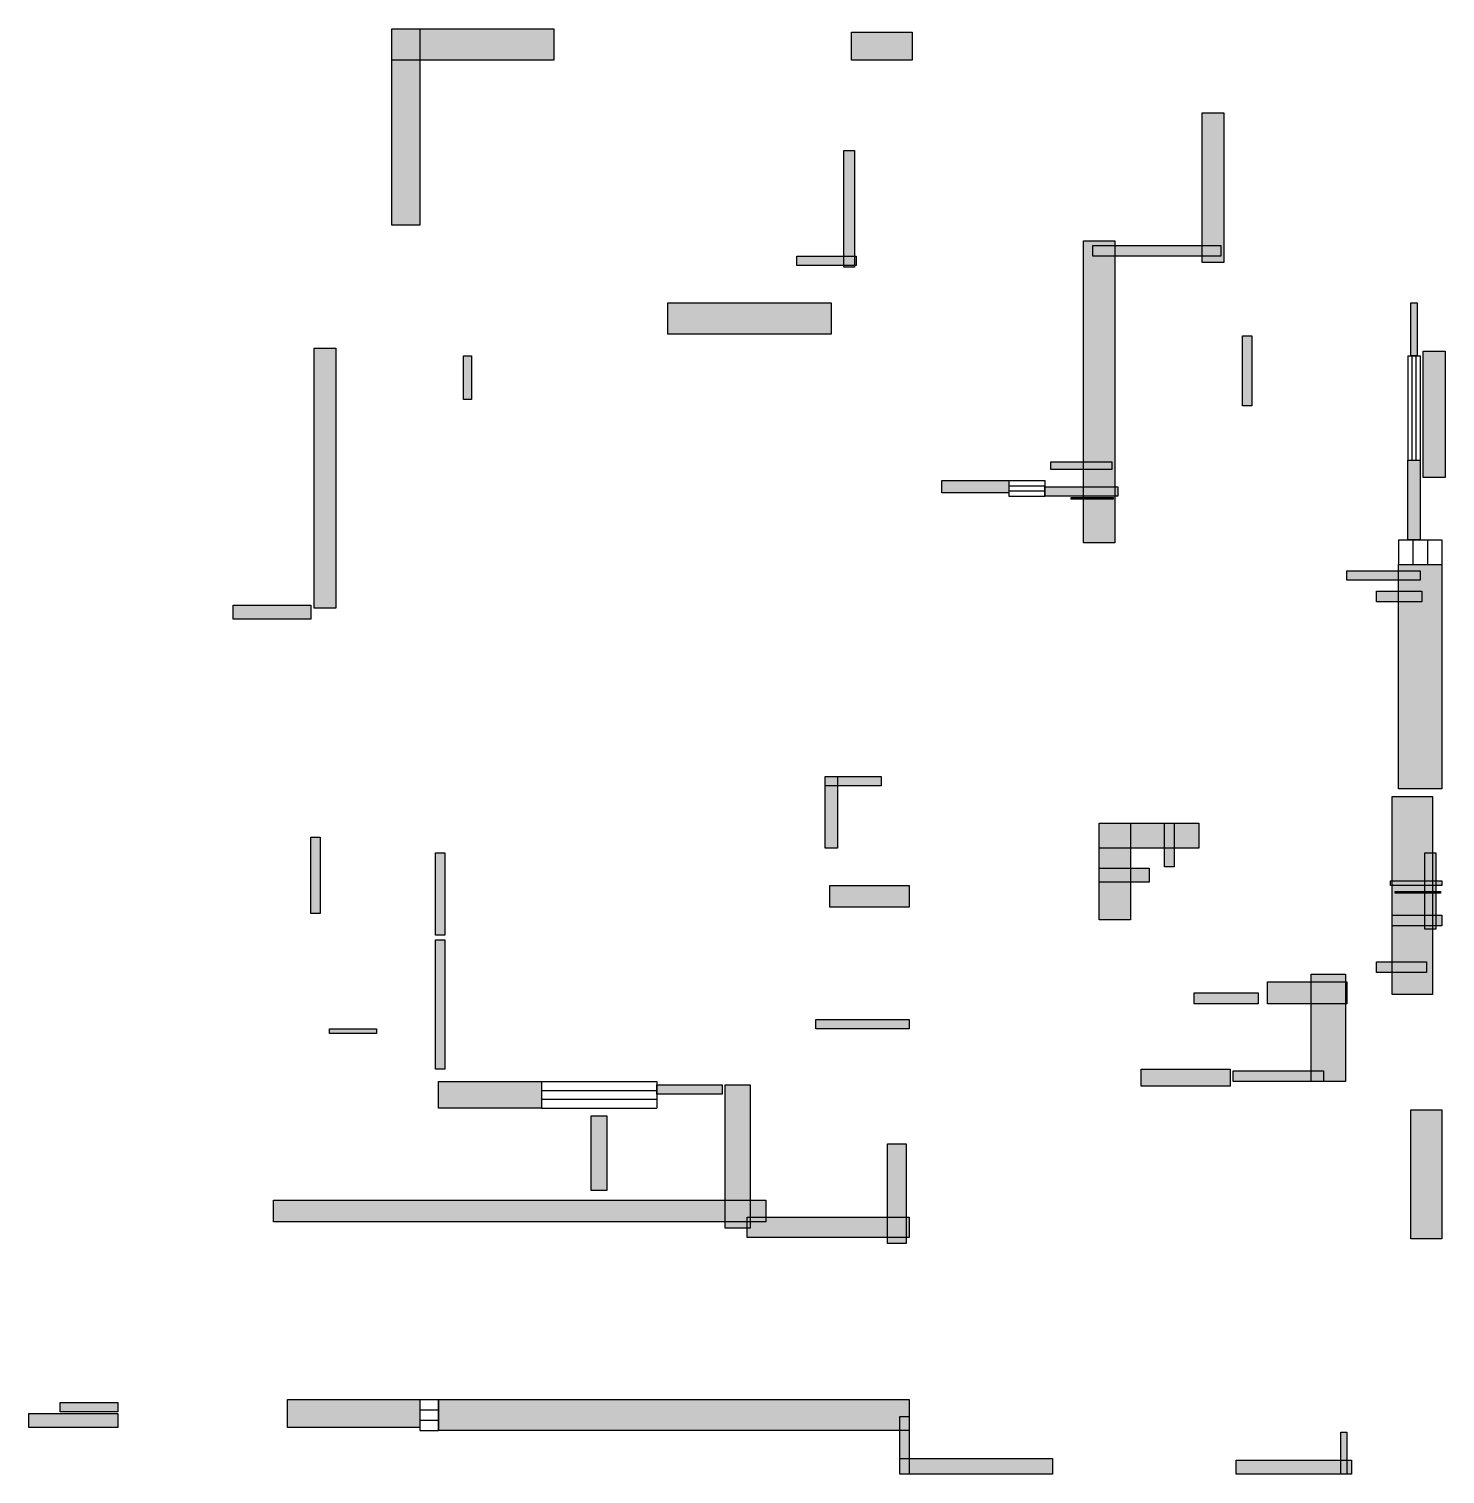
# Model space of a CAD drawing. Header units: millimetres. Extents: x 1514 to 9513, y 326 to 8492.
import ezdxf

# ---------------------------------------------------------------- set-up
doc = ezdxf.new("R2010")
doc.units = ezdxf.units.MM
doc.layers.add('WALL', color=7, linetype='Continuous')
doc.layers.add('WINDOW', color=5, linetype='Continuous')

msp = doc.modelspace()

# ---------------------------------------------------------------- hatches: boundary and pattern name
at = {"layer": 'WALL'}
h = msp.add_hatch(color=256, dxfattribs=at)
h.dxf.hatch_style = 1
h.paths.add_polyline_path([(3564, 8492), (4479.2, 8492), (4479.2, 8316), (3564, 8316)])
h = msp.add_hatch(color=256, dxfattribs=at)
h.dxf.hatch_style = 1
h.paths.add_polyline_path([(3564, 8492), (3722.4, 8492), (3722.4, 7383.2), (3564, 7383.2)])
h = msp.add_hatch(color=256, dxfattribs=at)
h.dxf.hatch_style = 1
h.paths.add_polyline_path([(6160, 8474.4), (6503.2, 8474.4), (6503.2, 8316), (6160, 8316)])
h = msp.add_hatch(color=256, dxfattribs=at)
h.dxf.hatch_style = 1
h.paths.add_polyline_path([(8140, 8016.8), (8263.2, 8016.8), (8263.2, 7172), (8140, 7172)])
h = msp.add_hatch(color=256, dxfattribs=at)
h.dxf.hatch_style = 1
h.paths.add_polyline_path([(6116, 7805.6), (6177.6, 7805.6), (6177.6, 7145.6), (6116, 7145.6)])
h = msp.add_hatch(color=256, dxfattribs=at)
h.dxf.hatch_style = 1
h.paths.add_polyline_path([(7471.2, 7295.2), (7647.2, 7295.2), (7647.2, 5588), (7471.2, 5588)])
h = msp.add_hatch(color=256, dxfattribs=at)
h.dxf.hatch_style = 1
h.paths.add_polyline_path([(7524, 7268.8), (8245.6, 7268.8), (8245.6, 7207.2), (7524, 7207.2)])
h = msp.add_hatch(color=256, dxfattribs=at)
h.dxf.hatch_style = 1
h.paths.add_polyline_path([(5852, 7207.2), (6186.4, 7207.2), (6186.4, 7154.4), (5852, 7154.4)])
h = msp.add_hatch(color=256, dxfattribs=at)
h.dxf.hatch_style = 1
h.paths.add_polyline_path([(5121.6, 6943.2), (6045.6, 6943.2), (6045.6, 6767.2), (5121.6, 6767.2)])
h = msp.add_hatch(color=256, dxfattribs=at)
h.dxf.hatch_style = 1
h.paths.add_polyline_path([(9319.2, 6943.2), (9354.4, 6943.2), (9354.4, 6644), (9319.2, 6644)])
h = msp.add_hatch(color=256, dxfattribs=at)
h.dxf.hatch_style = 1
h.paths.add_polyline_path([(8368.8, 6758.4), (8421.6, 6758.4), (8421.6, 6362.4), (8368.8, 6362.4)])
h = msp.add_hatch(color=256, dxfattribs=at)
h.dxf.hatch_style = 1
h.paths.add_polyline_path([(3124, 6688), (3247.2, 6688), (3247.2, 5218.4), (3124, 5218.4)])
h = msp.add_hatch(color=256, dxfattribs=at)
h.dxf.hatch_style = 1
h.paths.add_polyline_path([(3968.8, 6644), (4012.8, 6644), (4012.8, 6397.6), (3968.8, 6397.6)])
h = msp.add_hatch(color=256, dxfattribs=at)
h.dxf.hatch_style = 1
h.paths.add_polyline_path([(9389.6, 6670.4), (9512.8, 6670.4), (9512.8, 5957.6), (9389.6, 5957.6)])
h = msp.add_hatch(color=256, dxfattribs=at)
h.dxf.hatch_style = 1
h.paths.add_polyline_path([(7286.4, 6045.6), (7629.6, 6045.6), (7629.6, 6001.6), (7286.4, 6001.6)])
h = msp.add_hatch(color=256, dxfattribs=at)
h.dxf.hatch_style = 1
h.paths.add_polyline_path([(9301.6, 6054.4), (9372, 6054.4), (9372, 5605.6), (9301.6, 5605.6)])
h = msp.add_hatch(color=256, dxfattribs=at)
h.dxf.hatch_style = 1
h.paths.add_polyline_path([(6670.4, 5940), (7048.8, 5940), (7048.8, 5869.6), (6670.4, 5869.6)])
h = msp.add_hatch(color=256, dxfattribs=at)
h.dxf.hatch_style = 1
h.paths.add_polyline_path([(7251.2, 5904.8), (7664.8, 5904.8), (7664.8, 5852), (7251.2, 5852)])
h = msp.add_hatch(color=256, dxfattribs=at)
h.dxf.hatch_style = 1
h.paths.add_polyline_path([(7400.8, 5843.2), (7638.4, 5843.2), (7638.4, 5834.4), (7400.8, 5834.4)])
h = msp.add_hatch(color=256, dxfattribs=at)
h.dxf.hatch_style = 1
h.paths.add_polyline_path([(8958.4, 5429.6), (9372, 5429.6), (9372, 5376.8), (8958.4, 5376.8)])
h = msp.add_hatch(color=256, dxfattribs=at)
h.dxf.hatch_style = 1
h.paths.add_polyline_path([(9248.8, 5464.8), (9495.2, 5464.8), (9495.2, 4197.6), (9248.8, 4197.6)])
h = msp.add_hatch(color=256, dxfattribs=at)
h.dxf.hatch_style = 1
h.paths.add_polyline_path([(9125.6, 5315.2), (9380.8, 5315.2), (9380.8, 5253.6), (9125.6, 5253.6)])
h = msp.add_hatch(color=256, dxfattribs=at)
h.dxf.hatch_style = 1
h.paths.add_polyline_path([(2666.4, 5236), (3106.4, 5236), (3106.4, 5156.8), (2666.4, 5156.8)])
h = msp.add_hatch(color=256, dxfattribs=at)
h.dxf.hatch_style = 1
h.paths.add_polyline_path([(6010.4, 4268), (6327.2, 4268), (6327.2, 4215.2), (6010.4, 4215.2)])
h = msp.add_hatch(color=256, dxfattribs=at)
h.dxf.hatch_style = 1
h.paths.add_polyline_path([(6010.4, 4268), (6080.8, 4268), (6080.8, 3863.2), (6010.4, 3863.2)])
h = msp.add_hatch(color=256, dxfattribs=at)
h.dxf.hatch_style = 1
h.paths.add_polyline_path([(9213.6, 4153.6), (9442.4, 4153.6), (9442.4, 3036), (9213.6, 3036)])
h = msp.add_hatch(color=256, dxfattribs=at)
h.dxf.hatch_style = 1
h.paths.add_polyline_path([(7559.2, 4004), (8122.4, 4004), (8122.4, 3863.2), (7559.2, 3863.2)])
h = msp.add_hatch(color=256, dxfattribs=at)
h.dxf.hatch_style = 1
h.paths.add_polyline_path([(7559.2, 4004), (7735.2, 4004), (7735.2, 3458.4), (7559.2, 3458.4)])
h = msp.add_hatch(color=256, dxfattribs=at)
h.dxf.hatch_style = 1
h.paths.add_polyline_path([(7928.8, 4004), (7981.6, 4004), (7981.6, 3757.6), (7928.8, 3757.6)])
h = msp.add_hatch(color=256, dxfattribs=at)
h.dxf.hatch_style = 1
h.paths.add_polyline_path([(3106.4, 3924.8), (3159.2, 3924.8), (3159.2, 3493.6), (3106.4, 3493.6)])
h = msp.add_hatch(color=256, dxfattribs=at)
h.dxf.hatch_style = 1
h.paths.add_polyline_path([(3810.4, 3836.8), (3863.2, 3836.8), (3863.2, 3370.4), (3810.4, 3370.4)])
h = msp.add_hatch(color=256, dxfattribs=at)
h.dxf.hatch_style = 1
h.paths.add_polyline_path([(9398.4, 3836.8), (9460, 3836.8), (9460, 3405.6), (9398.4, 3405.6)])
h = msp.add_hatch(color=256, dxfattribs=at)
h.dxf.hatch_style = 1
h.paths.add_polyline_path([(7559.2, 3748.8), (7840.8, 3748.8), (7840.8, 3669.6), (7559.2, 3669.6)])
h = msp.add_hatch(color=256, dxfattribs=at)
h.dxf.hatch_style = 1
h.paths.add_polyline_path([(9204.8, 3678.4), (9495.2, 3678.4), (9495.2, 3652), (9204.8, 3652)])
h = msp.add_hatch(color=256, dxfattribs=at)
h.dxf.hatch_style = 1
h.paths.add_polyline_path([(6036.8, 3652), (6485.6, 3652), (6485.6, 3528.8), (6036.8, 3528.8)])
h = msp.add_hatch(color=256, dxfattribs=at)
h.dxf.hatch_style = 1
h.paths.add_polyline_path([(9231.2, 3616.8), (9486.4, 3616.8), (9486.4, 3608), (9231.2, 3608)])
h = msp.add_hatch(color=256, dxfattribs=at)
h.dxf.hatch_style = 1
h.paths.add_polyline_path([(9213.6, 3484.8), (9495.2, 3484.8), (9495.2, 3423.2), (9213.6, 3423.2)])
h = msp.add_hatch(color=256, dxfattribs=at)
h.dxf.hatch_style = 1
h.paths.add_polyline_path([(3810.4, 3344), (3863.2, 3344), (3863.2, 2613.6), (3810.4, 2613.6)])
h = msp.add_hatch(color=256, dxfattribs=at)
h.dxf.hatch_style = 1
h.paths.add_polyline_path([(9125.6, 3220.8), (9407.2, 3220.8), (9407.2, 3159.2), (9125.6, 3159.2)])
h = msp.add_hatch(color=256, dxfattribs=at)
h.dxf.hatch_style = 1
h.paths.add_polyline_path([(8509.6, 3106.4), (8958.4, 3106.4), (8958.4, 2983.2), (8509.6, 2983.2)])
h = msp.add_hatch(color=256, dxfattribs=at)
h.dxf.hatch_style = 1
h.paths.add_polyline_path([(8756, 3150.4), (8949.6, 3150.4), (8949.6, 2543.2), (8756, 2543.2)])
h = msp.add_hatch(color=256, dxfattribs=at)
h.dxf.hatch_style = 1
h.paths.add_polyline_path([(8096, 3044.8), (8456.8, 3044.8), (8456.8, 2983.2), (8096, 2983.2)])
h = msp.add_hatch(color=256, dxfattribs=at)
h.dxf.hatch_style = 1
h.paths.add_polyline_path([(5957.6, 2895.2), (6485.6, 2895.2), (6485.6, 2842.4), (5957.6, 2842.4)])
h = msp.add_hatch(color=256, dxfattribs=at)
h.dxf.hatch_style = 1
h.paths.add_polyline_path([(3212, 2842.4), (3476, 2842.4), (3476, 2816), (3212, 2816)])
h = msp.add_hatch(color=256, dxfattribs=at)
h.dxf.hatch_style = 1
h.paths.add_polyline_path([(7796.8, 2613.6), (8298.4, 2613.6), (8298.4, 2516.8), (7796.8, 2516.8)])
h = msp.add_hatch(color=256, dxfattribs=at)
h.dxf.hatch_style = 1
h.paths.add_polyline_path([(3828, 2543.2), (4408.8, 2543.2), (4408.8, 2393.6), (3828, 2393.6)])
h = msp.add_hatch(color=256, dxfattribs=at)
h.dxf.hatch_style = 1
h.paths.add_polyline_path([(8316, 2604.8), (8826.4, 2604.8), (8826.4, 2543.2), (8316, 2543.2)])
h = msp.add_hatch(color=256, dxfattribs=at)
h.dxf.hatch_style = 1
h.paths.add_polyline_path([(5060, 2525.6), (5429.6, 2525.6), (5429.6, 2472.8), (5060, 2472.8)])
h = msp.add_hatch(color=256, dxfattribs=at)
h.dxf.hatch_style = 1
h.paths.add_polyline_path([(5447.2, 2525.6), (5588, 2525.6), (5588, 1716), (5447.2, 1716)])
h = msp.add_hatch(color=256, dxfattribs=at)
h.dxf.hatch_style = 1
h.paths.add_polyline_path([(9319.2, 2384.8), (9495.2, 2384.8), (9495.2, 1654.4), (9319.2, 1654.4)])
h = msp.add_hatch(color=256, dxfattribs=at)
h.dxf.hatch_style = 1
h.paths.add_polyline_path([(4690.4, 2349.6), (4778.4, 2349.6), (4778.4, 1927.2), (4690.4, 1927.2)])
h = msp.add_hatch(color=256, dxfattribs=at)
h.dxf.hatch_style = 1
h.paths.add_polyline_path([(6362.4, 2191.2), (6468, 2191.2), (6468, 1628), (6362.4, 1628)])
h = msp.add_hatch(color=256, dxfattribs=at)
h.dxf.hatch_style = 1
h.paths.add_polyline_path([(2895.2, 1874.4), (5676, 1874.4), (5676, 1751.2), (2895.2, 1751.2)])
h = msp.add_hatch(color=256, dxfattribs=at)
h.dxf.hatch_style = 1
h.paths.add_polyline_path([(5570.4, 1777.6), (6485.6, 1777.6), (6485.6, 1663.2), (5570.4, 1663.2)])
h = msp.add_hatch(color=256, dxfattribs=at)
h.dxf.hatch_style = 1
h.paths.add_polyline_path([(2974.4, 748), (3722.4, 748), (3722.4, 589.6), (2974.4, 589.6)])
h = msp.add_hatch(color=256, dxfattribs=at)
h.dxf.hatch_style = 1
h.paths.add_polyline_path([(3828, 748), (6485.6, 748), (6485.6, 572), (3828, 572)])
h = msp.add_hatch(color=256, dxfattribs=at)
h.dxf.hatch_style = 1
h.paths.add_polyline_path([(1513.6, 668.8), (2015.2, 668.8), (2015.2, 589.6), (1513.6, 589.6)])
h = msp.add_hatch(color=256, dxfattribs=at)
h.dxf.hatch_style = 1
h.paths.add_polyline_path([(1689.6, 730.4), (2015.2, 730.4), (2015.2, 677.6), (1689.6, 677.6)])
h = msp.add_hatch(color=256, dxfattribs=at)
h.dxf.hatch_style = 1
h.paths.add_polyline_path([(6432.8, 651.2), (6485.6, 651.2), (6485.6, 325.6), (6432.8, 325.6)])
h = msp.add_hatch(color=256, dxfattribs=at)
h.dxf.hatch_style = 1
h.paths.add_polyline_path([(8923.2, 563.2), (8958.4, 563.2), (8958.4, 325.6), (8923.2, 325.6)])
h = msp.add_hatch(color=256, dxfattribs=at)
h.dxf.hatch_style = 1
h.paths.add_polyline_path([(6432.8, 413.6), (7295.2, 413.6), (7295.2, 325.6), (6432.8, 325.6)])
h = msp.add_hatch(color=256, dxfattribs=at)
h.dxf.hatch_style = 1
h.paths.add_polyline_path([(8333.6, 404.8), (8984.8, 404.8), (8984.8, 325.6), (8333.6, 325.6)])

# ---------------------------------------------------------------- linework, layer by layer
for points in [[(3564, 8492), (4479.2, 8492), (4479.2, 8316), (3564, 8316)], [(3564, 8492), (3722.4, 8492), (3722.4, 7383.2), (3564, 7383.2)], [(6160, 8474.4), (6503.2, 8474.4), (6503.2, 8316), (6160, 8316)], [(8140, 8016.8), (8263.2, 8016.8), (8263.2, 7172), (8140, 7172)], [(6116, 7805.6), (6177.6, 7805.6), (6177.6, 7145.6), (6116, 7145.6)], [(7471.2, 7295.2), (7647.2, 7295.2), (7647.2, 5588), (7471.2, 5588)], [(7524, 7268.8), (8245.6, 7268.8), (8245.6, 7207.2), (7524, 7207.2)], [(5852, 7207.2), (6186.4, 7207.2), (6186.4, 7154.4), (5852, 7154.4)], [(5121.6, 6943.2), (6045.6, 6943.2), (6045.6, 6767.2), (5121.6, 6767.2)], [(9319.2, 6943.2), (9354.4, 6943.2), (9354.4, 6644), (9319.2, 6644)], [(8368.8, 6758.4), (8421.6, 6758.4), (8421.6, 6362.4), (8368.8, 6362.4)], [(3124, 6688), (3247.2, 6688), (3247.2, 5218.4), (3124, 5218.4)], [(3968.8, 6644), (4012.8, 6644), (4012.8, 6397.6), (3968.8, 6397.6)], [(9389.6, 6670.4), (9512.8, 6670.4), (9512.8, 5957.6), (9389.6, 5957.6)], [(7286.4, 6045.6), (7629.6, 6045.6), (7629.6, 6001.6), (7286.4, 6001.6)], [(9301.6, 6054.4), (9372, 6054.4), (9372, 5605.6), (9301.6, 5605.6)], [(6670.4, 5940), (7048.8, 5940), (7048.8, 5869.6), (6670.4, 5869.6)], [(7251.2, 5904.8), (7664.8, 5904.8), (7664.8, 5852), (7251.2, 5852)], [(7400.8, 5843.2), (7638.4, 5843.2), (7638.4, 5834.4), (7400.8, 5834.4)], [(8958.4, 5429.6), (9372, 5429.6), (9372, 5376.8), (8958.4, 5376.8)], [(9248.8, 5464.8), (9495.2, 5464.8), (9495.2, 4197.6), (9248.8, 4197.6)], [(9125.6, 5315.2), (9380.8, 5315.2), (9380.8, 5253.6), (9125.6, 5253.6)], [(2666.4, 5236), (3106.4, 5236), (3106.4, 5156.8), (2666.4, 5156.8)], [(6010.4, 4268), (6327.2, 4268), (6327.2, 4215.2), (6010.4, 4215.2)], [(6010.4, 4268), (6080.8, 4268), (6080.8, 3863.2), (6010.4, 3863.2)], [(9213.6, 4153.6), (9442.4, 4153.6), (9442.4, 3036), (9213.6, 3036)], [(7559.2, 4004), (8122.4, 4004), (8122.4, 3863.2), (7559.2, 3863.2)], [(7559.2, 4004), (7735.2, 4004), (7735.2, 3458.4), (7559.2, 3458.4)], [(7928.8, 4004), (7981.6, 4004), (7981.6, 3757.6), (7928.8, 3757.6)], [(3106.4, 3924.8), (3159.2, 3924.8), (3159.2, 3493.6), (3106.4, 3493.6)], [(3810.4, 3836.8), (3863.2, 3836.8), (3863.2, 3370.4), (3810.4, 3370.4)], [(9398.4, 3836.8), (9460, 3836.8), (9460, 3405.6), (9398.4, 3405.6)], [(7559.2, 3748.8), (7840.8, 3748.8), (7840.8, 3669.6), (7559.2, 3669.6)], [(9204.8, 3678.4), (9495.2, 3678.4), (9495.2, 3652), (9204.8, 3652)], [(6036.8, 3652), (6485.6, 3652), (6485.6, 3528.8), (6036.8, 3528.8)], [(9231.2, 3616.8), (9486.4, 3616.8), (9486.4, 3608), (9231.2, 3608)], [(9213.6, 3484.8), (9495.2, 3484.8), (9495.2, 3423.2), (9213.6, 3423.2)], [(3810.4, 3344), (3863.2, 3344), (3863.2, 2613.6), (3810.4, 2613.6)], [(9125.6, 3220.8), (9407.2, 3220.8), (9407.2, 3159.2), (9125.6, 3159.2)], [(8509.6, 3106.4), (8958.4, 3106.4), (8958.4, 2983.2), (8509.6, 2983.2)], [(8756, 3150.4), (8949.6, 3150.4), (8949.6, 2543.2), (8756, 2543.2)], [(8096, 3044.8), (8456.8, 3044.8), (8456.8, 2983.2), (8096, 2983.2)], [(5957.6, 2895.2), (6485.6, 2895.2), (6485.6, 2842.4), (5957.6, 2842.4)], [(3212, 2842.4), (3476, 2842.4), (3476, 2816), (3212, 2816)], [(7796.8, 2613.6), (8298.4, 2613.6), (8298.4, 2516.8), (7796.8, 2516.8)], [(3828, 2543.2), (4408.8, 2543.2), (4408.8, 2393.6), (3828, 2393.6)], [(8316, 2604.8), (8826.4, 2604.8), (8826.4, 2543.2), (8316, 2543.2)], [(5060, 2525.6), (5429.6, 2525.6), (5429.6, 2472.8), (5060, 2472.8)], [(5447.2, 2525.6), (5588, 2525.6), (5588, 1716), (5447.2, 1716)], [(9319.2, 2384.8), (9495.2, 2384.8), (9495.2, 1654.4), (9319.2, 1654.4)], [(4690.4, 2349.6), (4778.4, 2349.6), (4778.4, 1927.2), (4690.4, 1927.2)], [(6362.4, 2191.2), (6468, 2191.2), (6468, 1628), (6362.4, 1628)], [(2895.2, 1874.4), (5676, 1874.4), (5676, 1751.2), (2895.2, 1751.2)], [(5570.4, 1777.6), (6485.6, 1777.6), (6485.6, 1663.2), (5570.4, 1663.2)], [(2974.4, 748), (3722.4, 748), (3722.4, 589.6), (2974.4, 589.6)], [(3828, 748), (6485.6, 748), (6485.6, 572), (3828, 572)], [(1513.6, 668.8), (2015.2, 668.8), (2015.2, 589.6), (1513.6, 589.6)], [(1689.6, 730.4), (2015.2, 730.4), (2015.2, 677.6), (1689.6, 677.6)], [(6432.8, 651.2), (6485.6, 651.2), (6485.6, 325.6), (6432.8, 325.6)], [(8923.2, 563.2), (8958.4, 563.2), (8958.4, 325.6), (8923.2, 325.6)], [(6432.8, 413.6), (7295.2, 413.6), (7295.2, 325.6), (6432.8, 325.6)], [(8333.6, 404.8), (8984.8, 404.8), (8984.8, 325.6), (8333.6, 325.6)]]:
    msp.add_lwpolyline(points, close=True, dxfattribs=at)
at = {"layer": 'WINDOW'}
for p, q in [((9301.6, 6644), (9301.6, 6054.4)), ((9301.6, 6644), (9372, 6644)), ((9325.1, 6644), (9325.1, 6054.4)), ((9348.5, 6644), (9348.5, 6054.4)), ((9372, 6644), (9372, 6054.4)), ((9301.6, 6054.4), (9372, 6054.4)), ((7048.8, 5940), (7251.2, 5940)), ((7048.8, 5940), (7048.8, 5852)), ((7048.8, 5910.7), (7251.2, 5910.7)), ((7048.8, 5881.3), (7251.2, 5881.3)), ((7251.2, 5940), (7251.2, 5852)), ((7048.8, 5852), (7251.2, 5852)), ((9248.8, 5605.6), (9248.8, 5464.8)), ((9248.8, 5605.6), (9495.2, 5605.6)), ((9330.9, 5605.6), (9330.9, 5464.8)), ((9413.1, 5605.6), (9413.1, 5464.8)), ((9495.2, 5605.6), (9495.2, 5464.8)), ((9248.8, 5464.8), (9495.2, 5464.8)), ((4408.8, 2543.2), (5060, 2543.2)), ((4408.8, 2543.2), (4408.8, 2393.6)), ((5060, 2543.2), (5060, 2393.6)), ((4408.8, 2493.3), (5060, 2493.3)), ((4408.8, 2443.5), (5060, 2443.5)), ((4408.8, 2393.6), (5060, 2393.6)), ((3722.4, 748), (3828, 748)), ((3722.4, 748), (3722.4, 572)), ((3828, 748), (3828, 572)), ((3722.4, 689.3), (3828, 689.3)), ((3722.4, 630.7), (3828, 630.7)), ((3722.4, 572), (3828, 572))]:
    msp.add_line(p, q, dxfattribs=at)

doc.saveas('drawing.dxf')
